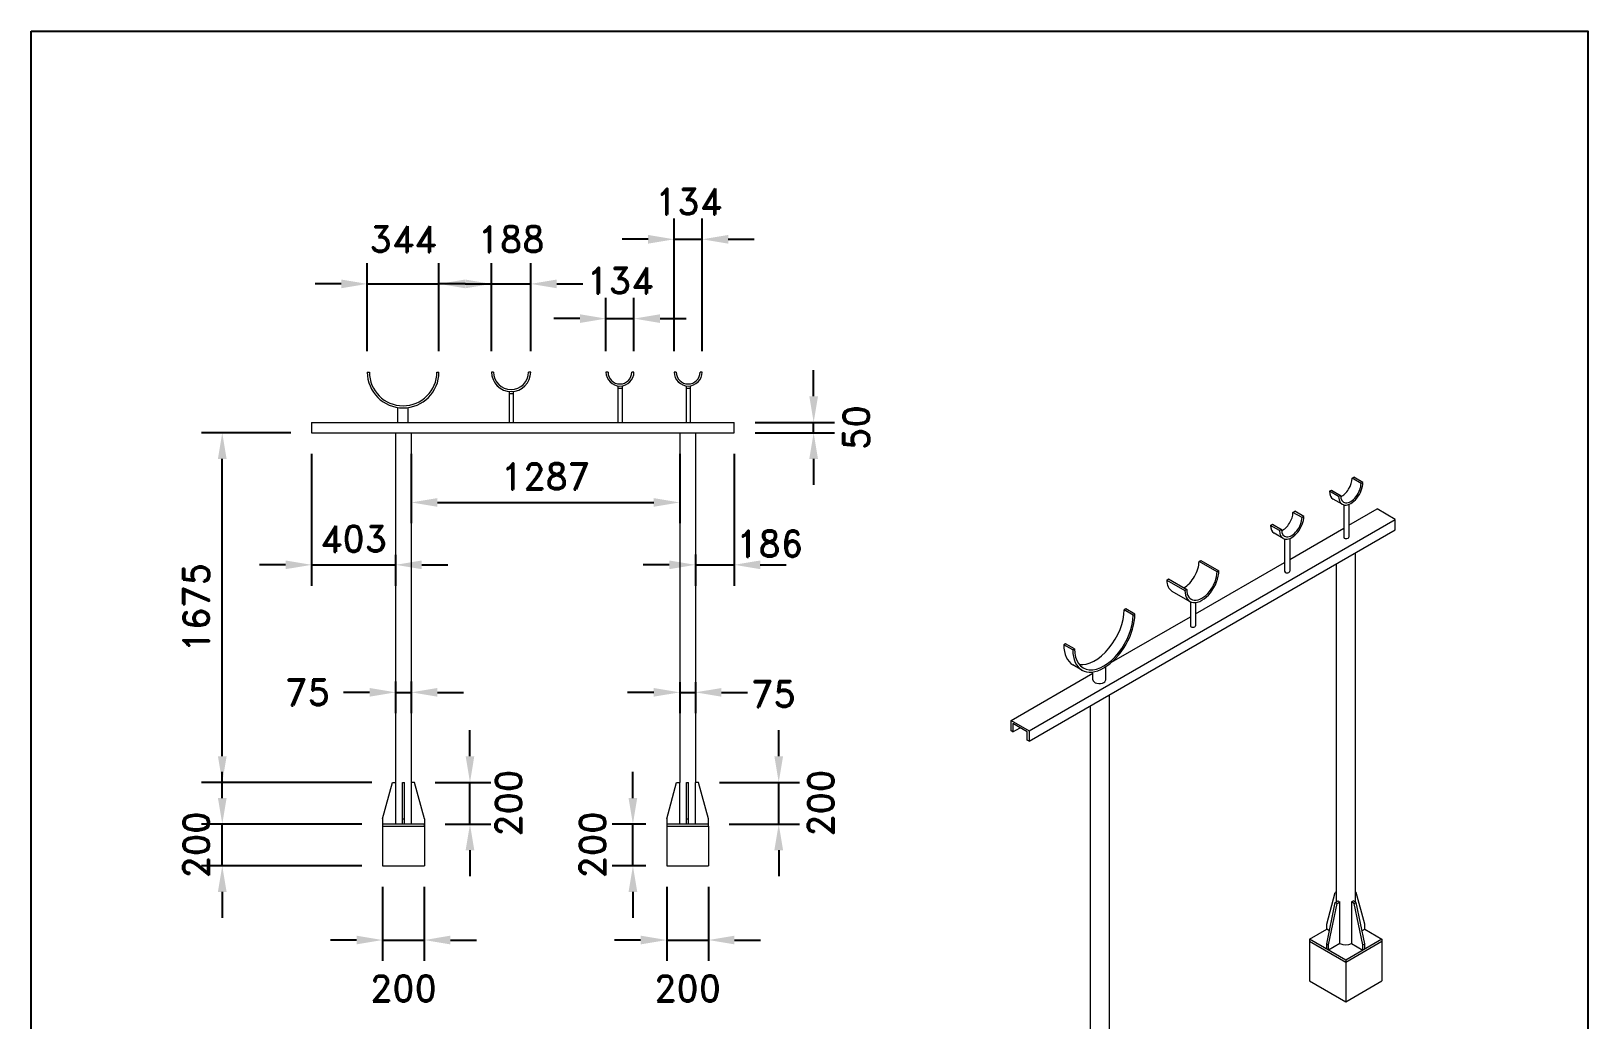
# Model space of a CAD drawing. Header units: millimetres. Extents: x -312439 to 477422, y -331570 to 212570.
# Drawn here: x 440668 to 448133, y 37630 to 42369 of the extents above; entities that cross this region are included whole.
import ezdxf

# ---------------------------------------------------------------- set-up
doc = ezdxf.new("R2010")
doc.units = ezdxf.units.MM
doc.styles.add('ROMAND', font='ROMAND.SHX')
doc.dimstyles.new('1-50 (MILIMETRO)', dxfattribs={"dimscale": 0, "dimtxt": 125, "dimasz": 125, "dimexe": 100, "dimexo": 100, "dimgap": 50, "dimtad": 0, "dimdec": 0, "dimzin": 0, "dimdsep": 46, "dimtxsty": 'ROMAND', "dimcen": -390, "dimclrd": 1, "dimclre": 1, "dimclrt": 3, "dimadec": 0, "dimazin": 0, "dimtfac": 1, "dimtdec": 0, "dimtix": 1, "dimtmove": 2, "dimatfit": 2, "dimfxl": 1, "dimtvp": 1, "dimtolj": 1, "dimtzin": 0, "dimarcsym": 0})

# ---------------------------------------------------------------- blocks, each defined once
blk = doc.blocks.new('*D429')
at = {"color": 1, "lineweight": -2, "transparency": 16777216}
for p, q in [((444420.7, 40618.7), (444420.7, 40743.7)), ((444139.6, 40493.7), (444520.7, 40493.7)), ((444420.7, 40443.7), (444420.7, 40493.7)), ((444139.6, 40443.7), (444520.7, 40443.7)), ((444420.7, 40318.7), (444420.7, 40193.7))]:
    blk.add_line(p, q, dxfattribs=at)
at = {"color": 1, "transparency": 16777216}
for points in [[(444399.8, 40618.7), (444441.5, 40618.7), (444420.7, 40493.7)], [(444399.8, 40318.7), (444441.5, 40318.7), (444420.7, 40443.7)]]:
    blk.add_solid(points, dxfattribs=at)
at = {"layer": 'Defpoints', "color": 0, "transparency": 16777216}
for p in [(444039.6, 40493.7), (444420.7, 40493.7), (444039.6, 40443.7)]:
    blk.add_point(p, dxfattribs=at)
at = {"color": 3, "transparency": 16777216, "insert": (444625.1, 40468.7), "char_height": 125, "attachment_point": 5, "rotation": 90, "style": 'ROMAND'}
blk.add_mtext('\\A1;50', dxfattribs=at)
blk = doc.blocks.new('*D430')
at = {"color": 1, "lineweight": -2, "transparency": 16777216}
for p, q in [((442280, 40835.2), (442280, 41257.5)), ((442623.8, 40835.2), (442623.8, 41257.5)), ((442155, 41157.5), (442030, 41157.5)), ((442280, 41157.5), (442623.8, 41157.5)), ((442748.8, 41157.5), (442873.8, 41157.5))]:
    blk.add_line(p, q, dxfattribs=at)
at = {"color": 1, "transparency": 16777216}
for points in [[(442155, 41178.4), (442155, 41136.7), (442280, 41157.5)], [(442748.8, 41178.4), (442748.8, 41136.7), (442623.8, 41157.5)]]:
    blk.add_solid(points, dxfattribs=at)
at = {"layer": 'Defpoints', "color": 0, "transparency": 16777216}
for p in [(442623.8, 41157.5), (442280, 40735.2), (442623.8, 40735.2)]:
    blk.add_point(p, dxfattribs=at)
at = {"color": 3, "transparency": 16777216, "insert": (442451.9, 41372.1), "char_height": 125, "attachment_point": 5, "style": 'ROMAND'}
blk.add_mtext('\\A1;344', dxfattribs=at)
blk = doc.blocks.new('*D431')
at = {"color": 1, "lineweight": -2, "transparency": 16777216}
for p, q in [((442875.6, 40835.2), (442875.6, 41257.5)), ((443063.9, 40835.2), (443063.9, 41257.5)), ((442750.6, 41157.5), (442625.6, 41157.5)), ((442875.6, 41157.5), (443063.9, 41157.5)), ((443188.9, 41157.5), (443313.9, 41157.5))]:
    blk.add_line(p, q, dxfattribs=at)
at = {"color": 1, "transparency": 16777216}
for points in [[(442750.6, 41178.4), (442750.6, 41136.7), (442875.6, 41157.5)], [(443188.9, 41178.4), (443188.9, 41136.7), (443063.9, 41157.5)]]:
    blk.add_solid(points, dxfattribs=at)
at = {"layer": 'Defpoints', "color": 0, "transparency": 16777216}
for p in [(443063.9, 41157.5), (442875.6, 40735.2), (443063.9, 40735.2)]:
    blk.add_point(p, dxfattribs=at)
at = {"color": 3, "transparency": 16777216, "insert": (442969.8, 41372.1), "char_height": 125, "attachment_point": 5, "style": 'ROMAND'}
blk.add_mtext('\\A1;188', dxfattribs=at)
blk = doc.blocks.new('*D432')
at = {"color": 1, "lineweight": -2, "transparency": 16777216}
for p, q in [((443424.7, 40835.2), (443424.7, 41091.1)), ((443559, 40835.2), (443559, 41091.1)), ((443299.7, 40991.1), (443174.7, 40991.1)), ((443424.7, 40991.1), (443559, 40991.1)), ((443684, 40991.1), (443809, 40991.1))]:
    blk.add_line(p, q, dxfattribs=at)
at = {"color": 1, "transparency": 16777216}
for points in [[(443299.7, 41012), (443299.7, 40970.3), (443424.7, 40991.1)], [(443684, 41012), (443684, 40970.3), (443559, 40991.1)]]:
    blk.add_solid(points, dxfattribs=at)
at = {"layer": 'Defpoints', "color": 0, "transparency": 16777216}
for p in [(443559, 40991.1), (443424.7, 40735.2), (443559, 40735.2)]:
    blk.add_point(p, dxfattribs=at)
at = {"color": 3, "transparency": 16777216, "insert": (443491.9, 41173.6), "char_height": 125, "attachment_point": 5, "style": 'ROMAND'}
blk.add_mtext('\\A1;134', dxfattribs=at)
blk = doc.blocks.new('*D441')
at = {"color": 1, "lineweight": -2, "transparency": 16777216}
for p, q in [((443751.8, 40835.2), (443751.8, 41471.3)), ((443886.1, 40835.2), (443886.1, 41471.3)), ((443626.8, 41371.3), (443501.8, 41371.3)), ((443751.8, 41371.3), (443886.1, 41371.3)), ((444011.1, 41371.3), (444136.1, 41371.3))]:
    blk.add_line(p, q, dxfattribs=at)
at = {"color": 1, "transparency": 16777216}
for points in [[(443626.8, 41392.2), (443626.8, 41350.5), (443751.8, 41371.3)], [(444011.1, 41392.2), (444011.1, 41350.5), (443886.1, 41371.3)]]:
    blk.add_solid(points, dxfattribs=at)
at = {"layer": 'Defpoints', "color": 0, "transparency": 16777216}
for p in [(443886.1, 41371.3), (443751.8, 40735.2), (443886.1, 40735.2)]:
    blk.add_point(p, dxfattribs=at)
at = {"color": 3, "transparency": 16777216, "insert": (443820.5, 41551.9), "char_height": 125, "attachment_point": 5, "style": 'ROMAND'}
blk.add_mtext('\\A1;134', dxfattribs=at)
blk = doc.blocks.new('*D442')
at = {"color": 1, "lineweight": -2, "transparency": 16777216}
for p, q in [((442013, 40343.7), (442013, 39711.1)), ((441888, 39811.1), (441763, 39811.1)), ((442013, 39811.1), (442416.2, 39811.1)), ((442416.2, 39858.5), (442416.2, 39711.1)), ((442541.2, 39811.1), (442666.2, 39811.1))]:
    blk.add_line(p, q, dxfattribs=at)
at = {"color": 1, "transparency": 16777216}
for points in [[(441888, 39831.9), (441888, 39790.3), (442013, 39811.1)], [(442541.2, 39831.9), (442541.2, 39790.3), (442416.2, 39811.1)]]:
    blk.add_solid(points, dxfattribs=at)
at = {"layer": 'Defpoints', "color": 0, "transparency": 16777216}
for p in [(442013, 40443.7), (442416.2, 39958.5), (442416.2, 39811.1)]:
    blk.add_point(p, dxfattribs=at)
at = {"color": 3, "transparency": 16777216, "insert": (442214.6, 39936.1), "char_height": 125, "attachment_point": 5, "style": 'ROMAND'}
blk.add_mtext('\\A1;403', dxfattribs=at)
blk = doc.blocks.new('*D443')
at = {"color": 1, "lineweight": -2, "transparency": 16777216}
for p, q in [((442491.2, 40343.7), (442491.2, 40010.1)), ((443778.5, 40343.7), (443778.5, 40010.1)), ((442616.2, 40110.1), (443653.5, 40110.1))]:
    blk.add_line(p, q, dxfattribs=at)
at = {"color": 1, "transparency": 16777216}
for points in [[(442616.2, 40130.9), (442616.2, 40089.2), (442491.2, 40110.1)], [(443653.5, 40130.9), (443653.5, 40089.2), (443778.5, 40110.1)]]:
    blk.add_solid(points, dxfattribs=at)
at = {"layer": 'Defpoints', "color": 0, "transparency": 16777216}
for p in [(442491.2, 40443.7), (443778.5, 40443.7), (443778.5, 40110.1)]:
    blk.add_point(p, dxfattribs=at)
at = {"color": 3, "transparency": 16777216, "insert": (443134.9, 40235.1), "char_height": 125, "attachment_point": 5, "style": 'ROMAND'}
blk.add_mtext('\\A1;1287', dxfattribs=at)
blk = doc.blocks.new('*D428')
at = {"color": 1, "lineweight": -2, "transparency": 16777216}
for p, q in [((444039.6, 40343.7), (444039.6, 39711.1)), ((443728.5, 39811.1), (443603.5, 39811.1)), ((443853.5, 39860.6), (443853.5, 39711.1)), ((443853.5, 39811.1), (444039.6, 39811.1)), ((444164.6, 39811.1), (444289.6, 39811.1))]:
    blk.add_line(p, q, dxfattribs=at)
at = {"color": 1, "transparency": 16777216}
for points in [[(443728.5, 39831.9), (443728.5, 39790.3), (443853.5, 39811.1)], [(444164.6, 39831.9), (444164.6, 39790.3), (444039.6, 39811.1)]]:
    blk.add_solid(points, dxfattribs=at)
at = {"layer": 'Defpoints', "color": 0, "transparency": 16777216}
for p in [(444039.6, 40443.7), (443853.5, 39960.6), (444039.6, 39811.1)]:
    blk.add_point(p, dxfattribs=at)
at = {"color": 3, "transparency": 16777216, "insert": (444209.4, 39912.4), "char_height": 125, "attachment_point": 5, "style": 'ROMAND'}
blk.add_mtext('\\A1;186', dxfattribs=at)
blk = doc.blocks.new('*D444')
at = {"color": 1, "lineweight": -2, "transparency": 16777216}
for p, q in [((441913, 40443.7), (441484.8, 40443.7)), ((441584.8, 38893.5), (441584.8, 40318.7)), ((442301.2, 38768.5), (441484.8, 38768.5))]:
    blk.add_line(p, q, dxfattribs=at)
at = {"color": 1, "transparency": 16777216}
for points in [[(441563.9, 40318.7), (441605.6, 40318.7), (441584.8, 40443.7)], [(441563.9, 38893.5), (441605.6, 38893.5), (441584.8, 38768.5)]]:
    blk.add_solid(points, dxfattribs=at)
at = {"layer": 'Defpoints', "color": 0, "transparency": 16777216}
for p in [(441584.8, 40443.7), (442013, 40443.7), (442401.2, 38768.5)]:
    blk.add_point(p, dxfattribs=at)
at = {"color": 3, "transparency": 16777216, "insert": (441459.8, 39606.1), "char_height": 125, "attachment_point": 5, "rotation": 90, "style": 'ROMAND'}
blk.add_mtext('\\A1;1675', dxfattribs=at)
blk = doc.blocks.new('*D445')
at = {"color": 1, "lineweight": -2, "transparency": 16777216}
for p, q in [((441584.8, 38693.5), (441584.8, 38818.5)), ((442253.7, 38568.5), (441484.8, 38568.5)), ((441584.8, 38368.5), (441584.8, 38568.5)), ((442253.7, 38368.5), (441484.8, 38368.5)), ((441584.8, 38243.5), (441584.8, 38118.5))]:
    blk.add_line(p, q, dxfattribs=at)
at = {"color": 1, "transparency": 16777216}
for points in [[(441563.9, 38693.5), (441605.6, 38693.5), (441584.8, 38568.5)], [(441563.9, 38243.5), (441605.6, 38243.5), (441584.8, 38368.5)]]:
    blk.add_solid(points, dxfattribs=at)
at = {"layer": 'Defpoints', "color": 0, "transparency": 16777216}
for p in [(441584.8, 38568.5), (442353.7, 38568.5), (442353.7, 38368.5)]:
    blk.add_point(p, dxfattribs=at)
at = {"color": 3, "transparency": 16777216, "insert": (441459.8, 38468.5), "char_height": 125, "attachment_point": 5, "rotation": 90, "style": 'ROMAND'}
blk.add_mtext('\\A1;200', dxfattribs=at)
blk = doc.blocks.new('*D446')
at = {"color": 1, "lineweight": -2, "transparency": 16777216}
for p, q in [((442353.7, 38268.5), (442353.7, 37912.8)), ((442553.7, 38268.5), (442553.7, 37912.8)), ((442228.7, 38012.8), (442103.7, 38012.8)), ((442353.7, 38012.8), (442553.7, 38012.8)), ((442678.7, 38012.8), (442803.7, 38012.8))]:
    blk.add_line(p, q, dxfattribs=at)
at = {"color": 1, "transparency": 16777216}
for points in [[(442228.7, 38033.7), (442228.7, 37992), (442353.7, 38012.8)], [(442678.7, 38033.7), (442678.7, 37992), (442553.7, 38012.8)]]:
    blk.add_solid(points, dxfattribs=at)
at = {"layer": 'Defpoints', "color": 0, "transparency": 16777216}
for p in [(442353.7, 38368.5), (442553.7, 38368.5), (442553.7, 38012.8)]:
    blk.add_point(p, dxfattribs=at)
at = {"color": 3, "transparency": 16777216, "insert": (442453.7, 37780.9), "char_height": 125, "attachment_point": 5, "style": 'ROMAND'}
blk.add_mtext('\\A1;200', dxfattribs=at)
blk = doc.blocks.new('*D447')
at = {"color": 1, "lineweight": -2, "transparency": 16777216}
for p, q in [((443716, 38268.5), (443716, 37912.8)), ((443916, 38268.5), (443916, 37912.8)), ((443591, 38012.8), (443466, 38012.8)), ((443716, 38012.8), (443916, 38012.8)), ((444041, 38012.8), (444166, 38012.8))]:
    blk.add_line(p, q, dxfattribs=at)
at = {"color": 1, "transparency": 16777216}
for points in [[(443591, 38033.7), (443591, 37992), (443716, 38012.8)], [(444041, 38033.7), (444041, 37992), (443916, 38012.8)]]:
    blk.add_solid(points, dxfattribs=at)
at = {"layer": 'Defpoints', "color": 0, "transparency": 16777216}
for p in [(443716, 38368.5), (443916, 38368.5), (443916, 38012.8)]:
    blk.add_point(p, dxfattribs=at)
at = {"color": 3, "transparency": 16777216, "insert": (443816, 37780.9), "char_height": 125, "attachment_point": 5, "style": 'ROMAND'}
blk.add_mtext('\\A1;200', dxfattribs=at)
blk = doc.blocks.new('*D448')
at = {"color": 1, "lineweight": -2, "transparency": 16777216}
for p, q in [((442772.6, 38893.5), (442772.6, 39018.5)), ((442606.2, 38768.5), (442872.6, 38768.5)), ((442772.6, 38568.5), (442772.6, 38768.5)), ((442653.7, 38568.5), (442872.6, 38568.5)), ((442772.6, 38443.5), (442772.6, 38318.5))]:
    blk.add_line(p, q, dxfattribs=at)
at = {"color": 1, "transparency": 16777216}
for points in [[(442751.8, 38893.5), (442793.4, 38893.5), (442772.6, 38768.5)], [(442751.8, 38443.5), (442793.4, 38443.5), (442772.6, 38568.5)]]:
    blk.add_solid(points, dxfattribs=at)
at = {"layer": 'Defpoints', "color": 0, "transparency": 16777216}
for p in [(442506.2, 38768.5), (442772.6, 38768.5), (442553.7, 38568.5)]:
    blk.add_point(p, dxfattribs=at)
at = {"color": 3, "transparency": 16777216, "insert": (442957.9, 38668.5), "char_height": 125, "attachment_point": 5, "rotation": 90, "style": 'ROMAND'}
blk.add_mtext('\\A1;200', dxfattribs=at)
blk = doc.blocks.new('*D449')
at = {"color": 1, "lineweight": -2, "transparency": 16777216}
for p, q in [((443553.9, 38693.5), (443553.9, 38818.5)), ((443616, 38568.5), (443453.9, 38568.5)), ((443553.9, 38368.5), (443553.9, 38568.5)), ((443616, 38368.5), (443453.9, 38368.5)), ((443553.9, 38243.5), (443553.9, 38118.5))]:
    blk.add_line(p, q, dxfattribs=at)
at = {"color": 1, "transparency": 16777216}
for points in [[(443533.1, 38693.5), (443574.7, 38693.5), (443553.9, 38568.5)], [(443533.1, 38243.5), (443574.7, 38243.5), (443553.9, 38368.5)]]:
    blk.add_solid(points, dxfattribs=at)
at = {"layer": 'Defpoints', "color": 0, "transparency": 16777216}
for p in [(443553.9, 38568.5), (443716, 38568.5), (443716, 38368.5)]:
    blk.add_point(p, dxfattribs=at)
at = {"color": 3, "transparency": 16777216, "insert": (443360.4, 38468.5), "char_height": 125, "attachment_point": 5, "rotation": 90, "style": 'ROMAND'}
blk.add_mtext('\\A1;200', dxfattribs=at)
blk = doc.blocks.new('*D450')
at = {"color": 1, "lineweight": -2, "transparency": 16777216}
for p, q in [((444253.1, 38893.5), (444253.1, 39018.5)), ((443968.5, 38768.5), (444353.1, 38768.5)), ((444253.1, 38568.5), (444253.1, 38768.5)), ((444016, 38568.5), (444353.1, 38568.5)), ((444253.1, 38443.5), (444253.1, 38318.5))]:
    blk.add_line(p, q, dxfattribs=at)
at = {"color": 1, "transparency": 16777216}
for points in [[(444232.3, 38893.5), (444274, 38893.5), (444253.1, 38768.5)], [(444232.3, 38443.5), (444274, 38443.5), (444253.1, 38568.5)]]:
    blk.add_solid(points, dxfattribs=at)
at = {"layer": 'Defpoints', "color": 0, "transparency": 16777216}
for p in [(443868.5, 38768.5), (444253.1, 38768.5), (443916, 38568.5)]:
    blk.add_point(p, dxfattribs=at)
at = {"color": 3, "transparency": 16777216, "insert": (444455.1, 38668.5), "char_height": 125, "attachment_point": 5, "rotation": 90, "style": 'ROMAND'}
blk.add_mtext('\\A1;200', dxfattribs=at)
blk = doc.blocks.new('*D451')
at = {"color": 1, "lineweight": -2, "transparency": 16777216}
for p, q in [((442291.2, 39199.9), (442166.2, 39199.9)), ((442416.2, 39251.6), (442416.2, 39099.9)), ((442416.2, 39199.9), (442491.2, 39199.9)), ((442491.2, 39251.6), (442491.2, 39099.9)), ((442616.2, 39199.9), (442741.2, 39199.9))]:
    blk.add_line(p, q, dxfattribs=at)
at = {"color": 1, "transparency": 16777216}
for points in [[(442291.2, 39220.7), (442291.2, 39179.1), (442416.2, 39199.9)], [(442616.2, 39220.7), (442616.2, 39179.1), (442491.2, 39199.9)]]:
    blk.add_solid(points, dxfattribs=at)
at = {"layer": 'Defpoints', "color": 0, "transparency": 16777216}
for p in [(442416.2, 39351.6), (442491.2, 39351.6), (442491.2, 39199.9)]:
    blk.add_point(p, dxfattribs=at)
at = {"color": 3, "transparency": 16777216, "insert": (441993.9, 39199.9), "char_height": 125, "attachment_point": 5, "style": 'ROMAND'}
blk.add_mtext('\\A1;75', dxfattribs=at)
blk = doc.blocks.new('*D452')
at = {"color": 1, "lineweight": -2, "transparency": 16777216}
for p, q in [((443653.5, 39199.9), (443528.5, 39199.9)), ((443778.5, 39249.3), (443778.5, 39099.9)), ((443778.5, 39199.9), (443853.5, 39199.9)), ((443853.5, 39249.3), (443853.5, 39099.9)), ((443978.5, 39199.9), (444103.5, 39199.9))]:
    blk.add_line(p, q, dxfattribs=at)
at = {"color": 1, "transparency": 16777216}
for points in [[(443653.5, 39220.7), (443653.5, 39179.1), (443778.5, 39199.9)], [(443978.5, 39220.7), (443978.5, 39179.1), (443853.5, 39199.9)]]:
    blk.add_solid(points, dxfattribs=at)
at = {"layer": 'Defpoints', "color": 0, "transparency": 16777216}
for p in [(443778.5, 39349.3), (443853.5, 39349.3), (443853.5, 39199.9)]:
    blk.add_point(p, dxfattribs=at)
at = {"color": 3, "transparency": 16777216, "insert": (444227.8, 39192), "char_height": 125, "attachment_point": 5, "style": 'ROMAND'}
blk.add_mtext('\\A1;75', dxfattribs=at)

msp = doc.modelspace()

# ---------------------------------------------------------------- linework, layer by layer
at = {"color": 3, "linetype": 'Continuous', "lineweight": 0, "extrusion": (0, 1, 0)}
for p, q in [((442280.018, 40735.18), (442290.018, 40735.18)), ((442613.818, 40735.18), (442623.818, 40735.18)), ((442885.627, 40735.193), (442875.627, 40735.193)), ((443063.927, 40735.193), (443053.927, 40735.193)), ((443434.718, 40735.193), (443424.718, 40735.193)), ((443559.018, 40735.193), (443549.018, 40735.193)), ((443761.76, 40735.193), (443751.76, 40735.193)), ((443886.06, 40735.193), (443876.06, 40735.193)), ((442959.777, 40641.576), (442959.777, 40493.68)), ((442979.777, 40631.043), (442959.777, 40631.043)), ((442979.777, 40641.576), (442979.777, 40493.68)), ((443481.868, 40668.792), (443481.868, 40493.68)), ((443481.868, 40658.043), (443501.868, 40658.043)), ((443501.868, 40668.792), (443501.868, 40493.68)), ((443808.91, 40668.792), (443808.91, 40493.68)), ((443808.91, 40658.043), (443828.91, 40658.043)), ((443828.91, 40668.792), (443828.91, 40493.68)), ((442426.918, 40493.68), (442426.918, 40565.107)), ((442476.918, 40493.68), (442476.918, 40565.107)), ((442012.989, 40493.68), (442012.989, 40443.68)), ((442012.989, 40493.68), (444039.572, 40493.68)), ((444039.572, 40443.68), (444039.572, 40493.68)), ((442012.989, 40443.68), (444039.572, 40443.68)), ((442416.241, 40443.68), (442416.241, 38768.52)), ((442491.241, 40443.68), (442491.241, 38768.52)), ((443778.472, 40443.68), (443778.472, 38768.52)), ((443853.472, 40443.68), (443853.472, 38768.52)), ((442353.741, 38593.52), (442401.241, 38768.52)), ((442401.241, 38768.52), (442416.576, 38768.52)), ((442416.576, 38568.52), (442416.576, 38768.52)), ((442448.741, 38568.52), (442448.741, 38768.52)), ((442448.741, 38768.52), (442458.741, 38768.52)), ((442458.741, 38568.52), (442458.741, 38768.52)), ((442506.241, 38768.52), (442490.907, 38768.52)), ((442490.907, 38768.52), (442490.907, 38568.52)), ((442553.741, 38593.52), (442506.241, 38768.52)), ((443715.972, 38593.52), (443763.472, 38768.52)), ((443763.472, 38768.52), (443778.807, 38768.52)), ((443778.807, 38568.52), (443778.807, 38768.52)), ((443810.972, 38568.52), (443810.972, 38768.52)), ((443810.972, 38768.52), (443820.972, 38768.52)), ((443820.972, 38568.52), (443820.972, 38768.52)), ((443868.472, 38768.52), (443853.138, 38768.52)), ((443853.138, 38768.52), (443853.138, 38568.52)), ((443915.972, 38593.52), (443868.472, 38768.52)), ((442353.741, 38593.52), (442353.741, 38368.52)), ((442553.741, 38568.52), (442353.741, 38568.52)), ((442353.741, 38558.52), (442553.741, 38558.52)), ((442448.741, 38593.52), (442458.741, 38593.52)), ((442553.741, 38593.52), (442553.741, 38368.52)), ((442553.741, 38558.52), (442553.741, 38568.52)), ((443715.972, 38593.52), (443715.972, 38368.52)), ((443915.972, 38568.52), (443715.972, 38568.52)), ((443715.972, 38558.52), (443915.972, 38558.52)), ((443810.972, 38593.52), (443820.972, 38593.52)), ((443915.972, 38568.52), (443915.972, 38593.52)), ((443915.972, 38558.52), (443915.972, 38568.52)), ((443915.972, 38558.52), (443915.972, 38368.52)), ((442353.741, 38368.52), (442553.741, 38368.52)), ((443715.972, 38368.52), (443915.972, 38368.52))]:
    msp.add_line(p, q, dxfattribs=at)
at = {"color": 3, "linetype": 'Continuous', "lineweight": 0, "extrusion": (1.66533e-16, 0.816497, 0.57735)}
for p, q in [((446894.773, 40163.871), (446903.433, 40168.871)), ((446938.074, 40138.871), (446894.773, 40163.871)), ((446903.433, 40168.871), (446946.734, 40143.871)), ((447002.42, 40226.021), (447011.08, 40231.021)), ((447045.721, 40201.021), (447002.42, 40226.021)), ((447054.381, 40206.021), (447011.08, 40231.021)), ((447054.381, 40206.021), (447045.721, 40201.021)), ((446955.107, 40101.222), (446911.805, 40126.222)), ((446946.734, 40143.871), (446938.074, 40138.871)), ((446962.329, 40098.313), (446962.329, 39943.433)), ((446986.824, 40100.75), (446986.824, 39943.433)), ((445453.904, 39015.472), (447208.977, 40028.763)), ((446719.192, 40062.499), (446727.853, 40067.499)), ((446762.494, 40037.499), (446719.192, 40062.499)), ((446771.154, 40042.499), (446727.853, 40067.499)), ((446771.154, 40042.499), (446762.494, 40037.499)), ((446986.824, 40000.504), (447122.374, 40078.763)), ((447208.977, 40028.763), (447122.374, 40078.763)), ((447208.977, 39978.763), (447208.977, 40028.763)), ((445453.904, 38965.472), (447208.977, 39978.763)), ((446611.546, 40000.349), (446620.206, 40005.349)), ((446654.847, 39975.349), (446611.546, 40000.349)), ((446620.206, 40005.349), (446663.507, 39980.349)), ((446671.88, 39937.701), (446628.578, 39962.701)), ((446663.507, 39980.349), (446654.847, 39975.349)), ((446703.597, 39836.982), (446962.329, 39986.361)), ((446679.102, 39934.791), (446679.102, 39779.911)), ((446703.597, 39937.229), (446703.597, 39779.911)), ((447017.96, 39868.48), (447017.96, 38195.287)), ((446251.453, 39575.937), (446679.102, 39822.84)), ((446268.781, 39827.454), (446277.441, 39832.454)), ((446355.383, 39777.454), (446268.781, 39827.454)), ((446277.441, 39832.454), (446364.043, 39782.454)), ((446926.105, 39815.447), (446926.105, 38195.287)), ((446114.368, 39738.304), (446123.028, 39743.304)), ((446114.368, 39738.304), (446200.971, 39688.304)), ((446123.028, 39743.304), (446209.631, 39693.304)), ((446364.043, 39782.454), (446355.383, 39777.454)), ((446138.25, 39685.518), (446224.852, 39635.518)), ((446209.631, 39693.304), (446200.971, 39688.304)), ((445917.946, 39599.886), (445909.286, 39594.886)), ((445952.587, 39569.886), (445909.286, 39594.886)), ((445961.247, 39574.886), (445917.946, 39599.886)), ((445952.587, 39569.886), (445961.247, 39574.886)), ((446226.958, 39634.388), (446226.958, 39518.866)), ((446251.453, 39630.396), (446251.453, 39518.866)), ((445849.398, 39343.81), (446226.958, 39561.795)), ((445628.867, 39432.986), (445620.206, 39427.986)), ((445663.508, 39402.986), (445620.206, 39427.986)), ((445672.168, 39407.986), (445628.867, 39432.986)), ((445663.508, 39402.986), (445672.168, 39407.986)), ((445367.302, 39065.472), (445760.108, 39292.259)), ((445707.111, 39306.609), (445663.809, 39331.609)), ((445760.108, 39259.936), (445760.108, 39297.803)), ((445821.345, 39259.936), (445821.345, 39322.526)), ((445746.378, 39134.332), (445746.378, 37514.171)), ((445838.234, 39187.365), (445838.234, 37514.171)), ((445367.302, 39065.472), (445453.904, 39015.472)), ((445367.302, 39015.472), (445367.302, 39065.472)), ((445445.244, 39010.472), (445375.962, 39050.472)), ((445375.962, 39050.472), (445375.962, 39010.472)), ((445375.962, 39010.472), (445367.302, 39015.472)), ((445375.962, 39010.472), (445410.603, 39030.472)), ((445445.244, 38970.472), (445445.244, 39010.472)), ((445453.904, 38965.472), (445445.244, 38970.472)), ((445453.904, 39015.472), (445453.904, 38965.472)), ((446881.1, 38089.303), (446922.236, 38240.553)), ((446926.105, 38242.787), (446922.236, 38240.553)), ((446922.236, 38240.553), (446926.105, 38238.32)), ((447021.829, 38240.553), (447017.96, 38242.787)), ((447021.829, 38240.553), (447017.96, 38238.32)), ((447062.965, 38089.303), (447021.829, 38240.553)), ((446881.1, 37994.303), (446922.236, 38193.053)), ((446889.76, 37989.303), (446930.896, 38188.053)), ((446922.236, 38193.053), (446935.516, 38200.721)), ((446922.236, 38193.053), (446930.896, 38188.053)), ((446930.896, 38188.053), (446944.177, 38195.721)), ((446944.177, 37995.721), (446944.177, 38195.721)), ((447013.169, 38188.053), (446999.888, 38195.721)), ((446999.888, 38195.721), (446999.888, 37995.721)), ((447021.829, 38193.053), (447008.549, 38200.721)), ((447013.169, 38188.053), (447021.829, 38193.053)), ((447054.305, 37989.303), (447013.169, 38188.053)), ((447062.965, 37994.303), (447021.829, 38193.053)), ((446881.1, 38064.303), (446881.1, 38089.303)), ((447062.965, 38064.303), (447062.965, 38089.303)), ((446798.827, 38016.803), (446881.1, 38064.303)), ((446798.827, 38016.803), (446798.827, 37816.803)), ((446972.032, 37916.803), (446798.827, 38016.803)), ((446798.827, 38006.803), (446972.032, 37906.803)), ((446894.042, 38056.832), (446881.1, 38064.303)), ((447145.238, 38016.803), (446972.032, 37916.803)), ((446972.032, 37906.803), (447145.238, 38006.803)), ((447050.023, 38056.832), (447062.965, 38064.303)), ((447062.965, 38064.303), (447145.238, 38016.803)), ((447145.238, 38016.803), (447145.238, 37816.803)), ((446881.1, 37994.303), (446889.76, 37989.303)), ((446881.1, 37969.303), (446881.1, 37994.303)), ((446944.177, 37995.721), (446889.76, 37964.303)), ((446889.76, 37964.303), (446889.76, 37989.303)), ((446999.888, 37995.721), (447054.305, 37964.303)), ((447054.305, 37989.303), (447062.965, 37994.303)), ((447054.305, 37964.303), (447054.305, 37989.303)), ((447062.965, 37969.303), (447062.965, 37994.303)), ((446972.032, 37916.803), (446972.032, 37716.803)), ((446798.827, 37816.803), (446972.032, 37716.803)), ((446972.032, 37716.803), (447145.238, 37816.803))]:
    msp.add_line(p, q, dxfattribs=at)
msp.add_lwpolyline([(440668.218, 42368.881), (448133.252, 42368.881), (448133.252, 35377.787), (440668.218, 35377.787)], close=True)
at = {"color": 3, "linetype": 'Continuous', "lineweight": 0}
for centre, radius, start, end in [((442451.918, 40735.18), 171.9, 180, 359.9999824), ((442451.918, 40735.18), 161.9, 180, 0), ((442451.918, 40735.18), 171.9, 270, 0), ((442969.777, 40735.193), 94.15, 180, 0), ((442969.777, 40735.193), 84.15, 180, 0), ((443491.868, 40735.193), 67.15, 180, 0), ((443491.868, 40735.193), 57.15, 180, 0), ((443818.91, 40735.193), 67.15, 180, 0), ((443818.91, 40735.193), 57.15, 180, 0)]:
    msp.add_arc(centre, radius, start, end, dxfattribs=at)
for centre, major_axis, start_param, end_param in [((446952.926, 40197.446), (-41.121, -71.223), 5.49778714, 6.28318531), ((446996.227, 40172.446), (-41.121, -71.223), 5.49778714, 8.6393798), ((446996.227, 40172.446), (-34.997, -60.617), 5.49778714, 8.6393798), ((446952.926, 40197.446), (-34.997, -60.617), 0.66701193, 2.35619449), ((446713, 40008.924), (-41.121, -71.223), 5.49778714, 8.6393798), ((446713, 40008.924), (-34.997, -60.617), 5.49778714, 8.6393798), ((446669.699, 40033.924), (-34.997, -60.617), 0.66701193, 2.35619449), ((446669.699, 40033.924), (-41.121, -71.223), 5.49778714, 6.28318531), ((446974.577, 39943.433), (12.247, 0), 3.14159265, 5.49778714), ((446974.577, 39943.433), (12.247, 0), 5.49778714, 6.28318531), ((446195.905, 39785.379), (-51.531, -89.255), 0.78539816, 2.35619449), ((446195.905, 39785.379), (-57.655, -99.861), 5.49778714, 6.28318531), ((446282.507, 39735.379), (-57.655, -99.861), 5.49778714, 8.6393798), ((446282.507, 39735.379), (-51.531, -89.255), 5.49778714, 8.6393798), ((446691.35, 39779.911), (12.247, 0), 3.14159265, 5.49778714), ((446691.35, 39779.911), (12.247, 0), 5.49778714, 6.28318531), ((445812.377, 39488.936), (-99.143, -171.721), 5.49778714, 8.6393798), ((445769.076, 39513.936), (-99.143, -171.721), 0.22015167, 2.35619449), ((445812.377, 39488.936), (-105.267, -182.327), 0.78539816, 2.35619449), ((446239.206, 39518.866), (-12.247, 0), 0, 3.14159265), ((445769.076, 39513.936), (105.267, 182.327), 2.35619449, 3.14159265), ((445812.377, 39488.936), (-105.267, -182.327), 5.49778714, 7.06858347), ((445790.727, 39259.936), (30.619, 0), 3.14159265, 5.49778714), ((445790.727, 39259.936), (30.619, 0), 5.49778714, 6.28318531), ((446972.032, 38216.803), (45.928, 0), 3.79325923, 4.06072241), ((446972.032, 38216.803), (-45.928, 0), 2.2224629, 2.48992608), ((446972.032, 38016.803), (45.928, 0), 4.06072241, 5.36405555)]:
    msp.add_ellipse(centre, major_axis=major_axis, ratio=0.57735027, start_param=start_param, end_param=end_param, dxfattribs=at)

# ---------------------------------------------------------------- dimensions: what is measured, and where the dimension line sits
for base, p1, p2, picture, middle in [((443886.06, 41371.338), (443751.76, 40735.193), (443886.06, 40735.193), '*D441', (443820.46, 41551.878)), ((442623.818, 41157.538), (442280.018, 40735.18), (442623.818, 40735.18), '*D430', (442451.918, 41372.071)), ((443063.927, 41157.538), (442875.627, 40735.193), (443063.927, 40735.193), '*D431', (442969.777, 41372.071)), ((443559.018, 40991.133), (443424.718, 40735.193), (443559.018, 40735.193), '*D432', (443491.868, 41173.621)), ((444039.572, 39811.106), (443853.472, 39960.56), (444039.572, 40443.68), '*D428', (444209.372, 39912.367)), ((442491.241, 39199.889), (442416.241, 39351.58), (442491.241, 39351.58), '*D451', (441993.908, 39199.889)), ((443853.472, 39199.889), (443778.472, 39349.311), (443853.472, 39349.311), '*D452', (444227.838, 39192.035)), ((442553.741, 38012.838), (442353.741, 38368.52), (442553.741, 38368.52), '*D446', (442453.741, 37780.905)), ((443915.972, 38012.838), (443715.972, 38368.52), (443915.972, 38368.52), '*D447', (443815.972, 37780.905))]:
    dim = msp.add_linear_dim(base=base, p1=p1, p2=p2, dimstyle='1-50 (MILIMETRO)', override={"dimscale": 1})
    dim.commit()
    dim.dimension.update_dxf_attribs({"geometry": picture, "text_midpoint": middle, "dimtype": 160})
for base, p1, p2, picture, middle in [((444420.654, 40493.68), (444039.572, 40443.68), (444039.572, 40493.68), '*D429', (444625.073, 40468.68)), ((442772.589, 38768.52), (442553.741, 38568.52), (442506.241, 38768.52), '*D448', (442957.898, 38668.52)), ((444253.123, 38768.52), (443915.972, 38568.52), (443868.472, 38768.52), '*D450', (444455.067, 38668.52)), ((443553.908, 38568.52), (443715.972, 38368.52), (443715.972, 38568.52), '*D449', (443360.385, 38468.52))]:
    dim = msp.add_linear_dim(base=base, p1=p1, p2=p2, angle=90, dimstyle='1-50 (MILIMETRO)', override={"dimscale": 1})
    dim.commit()
    dim.dimension.update_dxf_attribs({"geometry": picture, "text_midpoint": middle, "dimtype": 160})
for base, p1, p2, picture, middle in [((441584.756, 40443.68), (442401.241, 38768.52), (442012.989, 40443.68), '*D444', (441459.756, 39606.1)), ((441584.756, 38568.52), (442353.741, 38368.52), (442353.741, 38568.52), '*D445', (441459.756, 38468.52))]:
    dim = msp.add_linear_dim(base=base, p1=p1, p2=p2, angle=90, dimstyle='1-50 (MILIMETRO)', override={"dimscale": 1})
    dim.commit()
    dim.dimension.update_dxf_attribs({"geometry": picture, "text_midpoint": middle})
for base, p1, p2, picture, middle in [((442416.241, 39811.106), (442012.989, 40443.68), (442416.241, 39958.473), '*D442', (442214.615, 39936.106)), ((443778.472, 40110.071), (442491.241, 40443.68), (443778.472, 40443.68), '*D443', (443134.857, 40235.071))]:
    dim = msp.add_linear_dim(base=base, p1=p1, p2=p2, dimstyle='1-50 (MILIMETRO)', override={"dimscale": 1})
    dim.commit()
    dim.dimension.update_dxf_attribs({"geometry": picture, "text_midpoint": middle})

doc.saveas('drawing.dxf')
